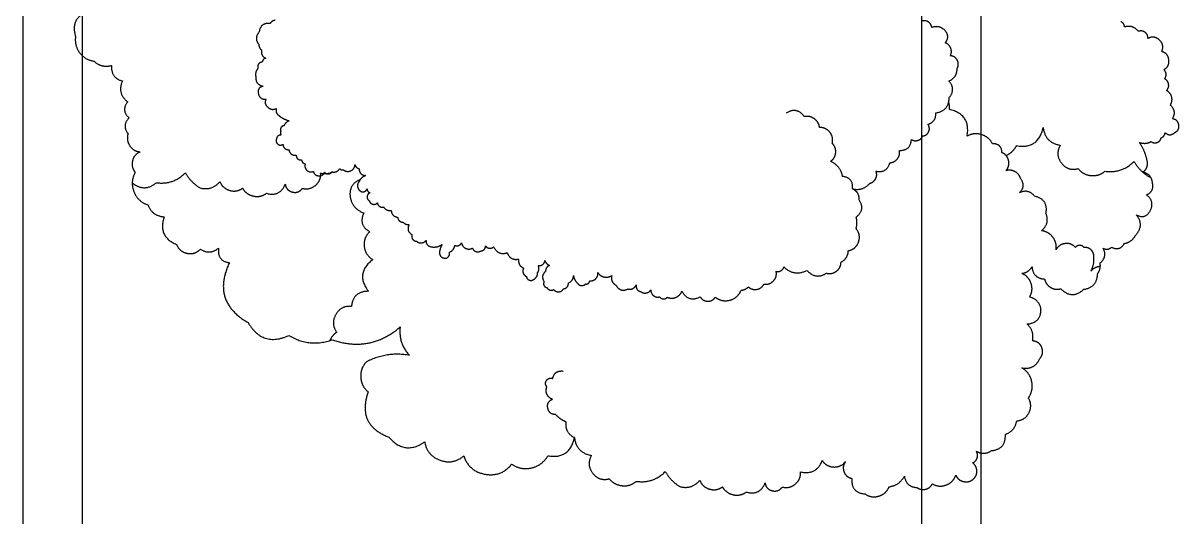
# Model space of a CAD drawing. Header units: metres. Extents: x -17 to 580, y -130 to 19.
# Drawn here: x 81.775 to 85.673, y -102.895 to -101.228 of the extents above; entities that cross this region are included whole.
import ezdxf

# ---------------------------------------------------------------- set-up
doc = ezdxf.new("R2010")
doc.units = ezdxf.units.M
doc.linetypes.add('Style Grey Lines_2', pattern=[0])
for name, color, linetype, true_color in [('Annotations', 7, 'Continuous', 0x7a8bf7), ('Furniture', 7, 'Continuous', 0x7a8bf7), ('Imported blocks', 7, 'Continuous', 0x7a8bf7), ('Walls', 7, 'Continuous', 0xc7c7c7)]:
    doc.layers.add(name, color=color, linetype=linetype, true_color=true_color)

# ---------------------------------------------------------------- blocks, each defined once
blk = doc.blocks.new('Birch tree M')
at = {"layer": 'Imported blocks'}
for points in [[(2.5915, 4.6607), (2.562, 4.6674), (2.5404, 4.6462)], [(2.7056, 4.64), (2.6582, 4.7038), (2.5915, 4.6607)], [(2.7795, 4.666), (2.7345, 4.6759), (2.7056, 4.64)], [(2.8519, 4.6813), (2.8121, 4.6907), (2.7795, 4.666)], [(2.8822, 4.6676), (2.8255, 4.6498), (2.8312, 4.5907)], [(2.9098, 4.6351), (2.8917, 4.6718), (2.8519, 4.6813)], [(2.4188, 4.533), (2.3364, 4.6743), (2.1889, 4.6034)], [(2.5404, 4.6462), (2.5188, 4.625), (2.5249, 4.5954)], [(2.952, 4.619), (2.9349, 4.6377), (2.9098, 4.6351)], [(2.9641, 4.5755), (2.9691, 4.6003), (2.952, 4.619)], [(2.1889, 4.6034), (2.0782, 4.6114), (2.0592, 4.5021)], [(2.5249, 4.5954), (2.4849, 4.5785), (2.4888, 4.5353)], [(2.8312, 4.5907), (2.7873, 4.5419), (2.7994, 4.4773)], [(3.0063, 4.5949), (2.9805, 4.5953), (2.9641, 4.5755)], [(3.0478, 4.5742), (3.032, 4.5946), (3.0063, 4.5949)], [(3.0957, 4.5361), (3.0891, 4.577), (3.0478, 4.5742)], [(2.4888, 4.5353), (2.4527, 4.5687), (2.4188, 4.533)], [(3.1497, 4.5065), (3.1373, 4.5478), (3.0957, 4.5361)], [(3.4101, 4.5521), (3.3752, 4.5506), (3.3518, 4.5247)], [(3.4703, 4.5296), (3.4449, 4.5535), (3.4101, 4.5521)], [(3.5239, 4.4423), (3.5365, 4.5101), (3.4703, 4.5296)], [(2.0592, 4.5021), (1.975, 4.4634), (1.9517, 4.3738)], [(3.2276, 4.478), (3.1995, 4.5221), (3.1497, 4.5065)], [(3.3003, 4.478), (3.2639, 4.5086), (3.2276, 4.478)], [(3.3518, 4.5247), (3.3129, 4.5159), (3.3003, 4.478)], [(2.7202, 4.4637), (2.6844, 4.4327), (2.6967, 4.387)], [(2.7994, 4.4773), (2.758, 4.4808), (2.7202, 4.4637)], [(1.5188, 4.4049), (1.4267, 4.3949), (1.4274, 4.3022)], [(1.7084, 4.3729), (1.6293, 4.4816), (1.5188, 4.4049)], [(1.7709, 4.3649), (1.7414, 4.3826), (1.7084, 4.3729)], [(1.8074, 4.3135), (1.8005, 4.3472), (1.7709, 4.3649)], [(1.9517, 4.3738), (1.8282, 4.2829), (1.8451, 4.1305)], [(1.9659, 4.3434), (1.9659, 4.3649), (1.9543, 4.383)], [(2.6478, 4.3751), (2.6263, 4.3574), (2.6268, 4.3295)], [(2.6967, 4.387), (2.6694, 4.3928), (2.6478, 4.3751)], [(1.4274, 4.3022), (1.3789, 4.3242), (1.3357, 4.293)], [(1.7348, 4.1626), (1.7964, 4.2259), (1.8074, 4.3135)], [(2.0237, 4.308), (2.0062, 4.3442), (1.9659, 4.3434)], [(2.0159, 4.2407), (2.0413, 4.2718), (2.0237, 4.308)], [(2.5784, 4.3121), (2.558, 4.2926), (2.5587, 4.2645)], [(2.6268, 4.3295), (2.5987, 4.3315), (2.5784, 4.3121)], [(1.3357, 4.293), (1.2925, 4.2618), (1.2982, 4.2088)], [(2.5587, 4.2645), (2.5174, 4.2302), (2.5469, 4.1853)], [(2.0272, 4.1542), (2.0601, 4.2025), (2.0159, 4.2407)], [(1.1934, 4.1804), (1.1495, 4.1352), (1.1681, 4.0749)], [(1.2982, 4.2088), (1.2374, 4.2257), (1.1934, 4.1804)], [(2.5066, 4.1797), (2.4883, 4.1632), (2.4968, 4.1402)], [(2.5469, 4.1853), (2.5249, 4.1962), (2.5066, 4.1797)], [(1.8451, 4.1305), (1.7975, 4.1726), (1.7348, 4.1626)], [(2.1182, 4.0714), (2.1137, 4.1578), (2.0272, 4.1542)], [(2.4968, 4.1402), (2.4753, 4.1211), (2.478, 4.0925)], [(2.478, 4.0925), (2.4807, 4.0638), (2.5055, 4.0492)], [(2.5447, 4.0867), (2.5299, 4.0836), (2.5268, 4.0687)], [(2.5682, 4.0774), (2.5595, 4.0898), (2.5447, 4.0867)], [(2.589, 4.0809), (2.5773, 4.0872), (2.5682, 4.0774)], [(2.6006, 4.0909), (2.5922, 4.0889), (2.589, 4.0809)], [(2.6154, 4.0873), (2.6089, 4.093), (2.6006, 4.0909)], [(2.6291, 4.1005), (2.6193, 4.097), (2.6154, 4.0873)], [(2.6481, 4.0987), (2.639, 4.1039), (2.6291, 4.1005)], [(2.6789, 4.1065), (2.6601, 4.116), (2.6481, 4.0987)], [(2.6915, 4.1222), (2.6793, 4.1191), (2.6789, 4.1065)], [(2.7101, 4.1144), (2.7038, 4.1252), (2.6915, 4.1222)], [(2.7121, 4.0923), (2.7206, 4.1042), (2.7101, 4.1144)], [(2.7245, 4.0845), (2.7208, 4.0923), (2.7121, 4.0923)], [(2.7359, 4.0764), (2.7324, 4.0836), (2.7245, 4.0845)], [(1.1681, 4.0749), (1.1286, 4.0593), (1.1132, 4.0197)], [(2.1784, 4.07), (2.1487, 4.0859), (2.1182, 4.0714)], [(2.2131, 4.0206), (2.2082, 4.0541), (2.1784, 4.07)], [(2.5055, 4.0492), (2.4876, 4.0327), (2.4832, 4.0088)], [(2.5012, 4.0612), (2.4911, 4.0485), (2.4997, 4.0346)], [(2.5268, 4.0687), (2.5114, 4.074), (2.5012, 4.0612)], [(2.7353, 4.0625), (2.7394, 4.0693), (2.7359, 4.0764)], [(2.7396, 4.036), (2.7431, 4.0502), (2.7353, 4.0625)], [(2.7824, 4.0578), (2.7588, 4.0512), (2.7396, 4.036)], [(2.8066, 4.0497), (2.7969, 4.0609), (2.7824, 4.0578)], [(2.8303, 4.0738), (2.81, 4.0701), (2.8066, 4.0497)], [(2.8581, 4.0622), (2.8489, 4.0793), (2.8303, 4.0738)], [(2.8939, 4.0738), (2.8711, 4.0832), (2.8581, 4.0622)], [(2.9057, 4.0429), (2.915, 4.0642), (2.8939, 4.0738)], [(2.9521, 4.0455), (2.9278, 4.0643), (2.9057, 4.0429)], [(2.9737, 4.0211), (2.969, 4.0386), (2.9521, 4.0455)], [(1.1132, 4.0197), (1.0977, 3.9802), (1.1162, 3.9419)], [(2.2854, 3.9987), (2.2595, 4.0434), (2.2131, 4.0206)], [(2.3731, 4.0032), (2.3278, 4.0287), (2.2854, 3.9987)], [(2.3988, 3.938), (2.4093, 3.9798), (2.3731, 4.0032)], [(2.4856, 4.0113), (2.4711, 3.9976), (2.4781, 3.9788)], [(2.4864, 4.0267), (2.4818, 4.0192), (2.4856, 4.0113)], [(2.4997, 4.0346), (2.4909, 4.0342), (2.4864, 4.0267)], [(2.9848, 3.9932), (2.9928, 4.0125), (2.9737, 4.0211)], [(2.294, 3.9515), (2.2858, 3.9443), (2.2885, 3.9337)], [(2.3123, 3.9549), (2.3021, 3.9588), (2.294, 3.9515)], [(2.3304, 3.9525), (2.3221, 3.9594), (2.3123, 3.9549)], [(2.3359, 3.9351), (2.3387, 3.9455), (2.3304, 3.9525)], [(2.3528, 3.9526), (2.3493, 3.9438), (2.355, 3.9363)], [(2.3657, 3.9628), (2.3564, 3.9614), (2.3528, 3.9526)], [(2.3841, 3.9606), (2.3754, 3.9657), (2.3657, 3.9628)], [(2.3952, 3.9458), (2.3929, 3.9556), (2.3841, 3.9606)], [(2.4668, 3.9696), (2.4508, 3.965), (2.4478, 3.9486)], [(2.4781, 3.9788), (2.4697, 3.9776), (2.4668, 3.9696)], [(2.9889, 3.9739), (2.9932, 3.9849), (2.9848, 3.9932)], [(3.0231, 3.9697), (3.0077, 3.9856), (2.9889, 3.9739)], [(3.0485, 3.9661), (3.0366, 3.9732), (3.0231, 3.9697)], [(3.0866, 3.9378), (3.0793, 3.9678), (3.0485, 3.9661)], [(1.1162, 3.9419), (1.0571, 3.8802), (1.1162, 3.8184)], [(2.2156, 3.9106), (2.2054, 3.9089), (2.1994, 3.9005)], [(2.2341, 3.9061), (2.2258, 3.9122), (2.2156, 3.9106)], [(2.2616, 3.923), (2.2424, 3.9234), (2.2341, 3.9061)], [(2.2726, 3.9346), (2.2645, 3.9313), (2.2616, 3.923)], [(2.2885, 3.9337), (2.2807, 3.9378), (2.2726, 3.9346)], [(2.355, 3.9363), (2.3451, 3.9421), (2.3359, 3.9351)], [(2.3999, 3.9109), (2.4048, 3.9293), (2.3952, 3.9458)], [(2.4361, 3.9177), (2.4148, 3.9312), (2.3999, 3.9109)], [(2.4011, 3.9124), (2.4007, 3.9124), (2.4003, 3.9124)], [(2.4579, 3.922), (2.4458, 3.926), (2.4361, 3.9177)], [(2.4478, 3.9486), (2.4447, 3.9322), (2.4579, 3.922)], [(3.0897, 3.885), (3.1138, 3.9129), (3.0866, 3.9378)], [(2.0637, 3.8608), (2.0486, 3.8721), (2.034, 3.8601)], [(2.0659, 3.8808), (2.0605, 3.8713), (2.0637, 3.8608)], [(2.0818, 3.8931), (2.0712, 3.8904), (2.0659, 3.8808)], [(2.0971, 3.9008), (2.0875, 3.9008), (2.0818, 3.8931)], [(2.1124, 3.893), (2.1067, 3.9007), (2.0971, 3.9008)], [(2.1505, 3.88), (2.1375, 3.9042), (2.1124, 3.893)], [(2.1696, 3.8934), (2.1563, 3.8921), (2.1505, 3.88)], [(2.1994, 3.9005), (2.1817, 3.9088), (2.1696, 3.8934)], [(3.089, 3.8613), (3.0946, 3.873), (3.0897, 3.885)], [(0.9647, 3.8374), (0.9239, 3.8355), (0.9102, 3.797)], [(1.0228, 3.8024), (1.0055, 3.8394), (0.9647, 3.8374)], [(1.1162, 3.8184), (1.0635, 3.8452), (1.0228, 3.8024)], [(1.1162, 3.8184), (1.1527, 3.8383), (1.1835, 3.8104)], [(1.1835, 3.8104), (1.2049, 3.824), (1.23, 3.8276)], [(1.23, 3.8276), (1.244, 3.8485), (1.2673, 3.8388)], [(1.2673, 3.8388), (1.2906, 3.8291), (1.2855, 3.8043)], [(1.9649, 3.8381), (1.9613, 3.8305), (1.9645, 3.8227)], [(1.9645, 3.8227), (1.9678, 3.815), (1.9757, 3.8122)], [(1.9972, 3.8437), (1.9783, 3.8567), (1.9649, 3.8381)], [(2.0156, 3.8182), (2.0096, 3.8333), (1.9972, 3.8437)], [(2.034, 3.8601), (2.0155, 3.8432), (2.0156, 3.8182)], [(0.9102, 3.797), (0.8798, 3.7945), (0.8601, 3.771)], [(1.2855, 3.8043), (1.2979, 3.8141), (1.3133, 3.8113)], [(1.3133, 3.8113), (1.3288, 3.8086), (1.3371, 3.7953)], [(1.3371, 3.7953), (1.3523, 3.797), (1.3579, 3.7828)], [(1.3579, 3.7828), (1.3635, 3.7685), (1.3512, 3.7594)], [(1.9757, 3.8122), (1.9713, 3.7937), (1.9854, 3.781)], [(1.9854, 3.781), (1.9713, 3.7699), (1.9789, 3.7536)], [(0.8601, 3.771), (0.8405, 3.7475), (0.8435, 3.7171)], [(1.3512, 3.7594), (1.3733, 3.7346), (1.3517, 3.7094)], [(1.9388, 3.7307), (1.9286, 3.7331), (1.9203, 3.7268)], [(1.9528, 3.7528), (1.9399, 3.7454), (1.9388, 3.7307)], [(1.9789, 3.7536), (1.9656, 3.7601), (1.9528, 3.7528)], [(0.8435, 3.7171), (0.7996, 3.6683), (0.8116, 3.6037)], [(1.9178, 3.6843), (1.9082, 3.6846), (1.9018, 3.6774)], [(1.9115, 3.7101), (1.903, 3.6943), (1.9178, 3.6843)], [(1.9203, 3.7268), (1.9119, 3.7205), (1.9115, 3.7101)], [(1.8969, 3.6605), (1.8594, 3.6666), (1.8486, 3.6302)], [(1.9018, 3.6774), (1.8954, 3.6701), (1.8969, 3.6605)], [(0.8116, 3.6037), (0.7703, 3.6072), (0.7324, 3.5901)], [(1.7065, 3.6055), (1.7044, 3.5874), (1.7194, 3.577)], [(1.7149, 3.6203), (1.7067, 3.6152), (1.7065, 3.6055)], [(1.7319, 3.621), (1.7232, 3.6253), (1.7149, 3.6203)], [(1.7503, 3.6236), (1.7405, 3.6263), (1.7319, 3.621)], [(1.7646, 3.6117), (1.7601, 3.6208), (1.7503, 3.6236)], [(1.8035, 3.6077), (1.7856, 3.6248), (1.7646, 3.6117)], [(1.8486, 3.6302), (1.8165, 3.638), (1.8035, 3.6077)], [(0.7324, 3.5901), (0.6967, 3.5591), (0.7089, 3.5134)], [(1.6128, 3.5513), (1.6068, 3.5407), (1.6121, 3.5297)], [(1.6309, 3.5629), (1.6188, 3.5618), (1.6128, 3.5513)], [(1.6378, 3.5761), (1.6314, 3.5711), (1.6309, 3.5629)], [(1.6523, 3.5799), (1.6442, 3.5812), (1.6378, 3.5761)], [(1.6654, 3.5846), (1.6576, 3.5858), (1.6523, 3.5799)], [(1.6766, 3.5762), (1.6733, 3.5835), (1.6654, 3.5846)], [(1.7063, 3.549), (1.7033, 3.5755), (1.6766, 3.5762)], [(1.7194, 3.577), (1.7255, 3.5628), (1.7406, 3.5595)], [(1.7406, 3.5595), (1.7337, 3.5529), (1.7342, 3.5433)], [(0.7089, 3.5134), (0.6816, 3.5192), (0.6601, 3.5015)], [(1.6121, 3.5297), (1.6043, 3.5122), (1.6203, 3.5017)], [(1.7165, 3.5238), (1.7204, 3.54), (1.7063, 3.549)], [(1.7423, 3.5279), (1.7285, 3.5314), (1.7165, 3.5238)], [(1.7342, 3.5433), (1.7347, 3.5338), (1.7423, 3.5279)], [(0.6601, 3.5015), (0.6386, 3.4837), (0.639, 3.4558)], [(1.5836, 3.466), (1.5778, 3.4587), (1.5799, 3.4496)], [(1.5986, 3.4735), (1.5893, 3.4734), (1.5836, 3.466)], [(1.6326, 3.4696), (1.6163, 3.4774), (1.5986, 3.4735)], [(1.6203, 3.5017), (1.6158, 3.4816), (1.6326, 3.4696)], [(0.5906, 3.4384), (0.5703, 3.419), (0.571, 3.3909)], [(0.639, 3.4558), (0.611, 3.4578), (0.5906, 3.4384)], [(1.581, 3.4296), (1.5714, 3.4192), (1.5744, 3.4054)], [(1.5799, 3.4496), (1.5752, 3.4455), (1.5755, 3.4393)], [(1.5755, 3.4393), (1.5758, 3.4331), (1.581, 3.4296)], [(0.571, 3.3909), (0.5297, 3.3565), (0.5592, 3.3117)], [(1.5621, 3.376), (1.5502, 3.365), (1.5496, 3.3488)], [(1.5903, 3.386), (1.5741, 3.3869), (1.5621, 3.376)], [(1.5744, 3.4054), (1.5773, 3.3916), (1.5903, 3.386)], [(1.5089, 3.3557), (1.4766, 3.3586), (1.4722, 3.3264)], [(1.5496, 3.3488), (1.5318, 3.3671), (1.5089, 3.3557)], [(0.5188, 3.3061), (0.5006, 3.2896), (0.5091, 3.2665)], [(0.5592, 3.3117), (0.5371, 3.3226), (0.5188, 3.3061)], [(1.4342, 3.2905), (1.4239, 3.2864), (1.4195, 3.2762)], [(1.4672, 3.291), (1.4505, 3.3052), (1.4342, 3.2905)], [(1.4722, 3.3264), (1.4557, 3.3107), (1.4672, 3.291)], [(0.5091, 3.2665), (0.4875, 3.2475), (0.4903, 3.2188)], [(1.3785, 3.243), (1.358, 3.24), (1.3602, 3.2194)], [(1.3957, 3.2597), (1.3829, 3.2557), (1.3785, 3.243)], [(1.4193, 3.2556), (1.4085, 3.2636), (1.3957, 3.2597)], [(1.4195, 3.2762), (1.4151, 3.2659), (1.4193, 3.2556)], [(0.4903, 3.2188), (0.493, 3.1902), (0.5178, 3.1756)], [(1.3602, 3.2194), (1.3451, 3.2098), (1.3415, 3.1923)], [(0.5178, 3.1756), (0.4725, 3.1338), (0.506, 3.0821)], [(1.348, 3.16), (1.2974, 3.1645), (1.2905, 3.1142)], [(1.3415, 3.1923), (1.3379, 3.1748), (1.348, 3.16)], [(1.2905, 3.1142), (1.2716, 3.1153), (1.2605, 3.0999)], [(0.506, 3.0821), (0.478, 3.0825), (0.4613, 3.0601)], [(1.2566, 3.067), (1.2262, 3.0574), (1.2156, 3.0273)], [(1.2605, 3.0999), (1.2495, 3.0846), (1.2566, 3.067)], [(0.3076, 3.0191), (0.2801, 3.0084), (0.2711, 2.9802)], [(0.3854, 3.0271), (0.3425, 3.0616), (0.3076, 3.0191)], [(0.4235, 3.0376), (0.4015, 3.0429), (0.3854, 3.0271)], [(0.4528, 3.011), (0.4455, 3.0324), (0.4235, 3.0376)], [(0.4613, 3.0601), (0.4446, 3.0377), (0.4528, 3.011)], [(1.2156, 3.0273), (1.2049, 2.9971), (1.2227, 2.9706)], [(0.2711, 2.9802), (0.2621, 2.9521), (0.2784, 2.9274)], [(1.2177, 2.9399), (1.1993, 2.9357), (1.1915, 2.9186)], [(1.2227, 2.9706), (1.2146, 2.9561), (1.2177, 2.9399)], [(0.2784, 2.9274), (0.2606, 2.8914), (0.279, 2.8557)], [(1.1915, 2.9186), (1.1836, 2.9014), (1.1926, 2.8848)], [(0.279, 2.8557), (0.2413, 2.8735), (0.2156, 2.8406)], [(1.1926, 2.8848), (1.1778, 2.8689), (1.1823, 2.8477)], [(1.1823, 2.8477), (1.1868, 2.8265), (1.2068, 2.818)], [(0.1916, 2.8171), (0.185, 2.7999), (0.1939, 2.7837)], [(0.2156, 2.8406), (0.1982, 2.8344), (0.1916, 2.8171)], [(1.1984, 2.8011), (1.1977, 2.7909), (1.2045, 2.7832)], [(1.2068, 2.818), (1.199, 2.8113), (1.1984, 2.8011)], [(0.1939, 2.7837), (0.1673, 2.771), (0.1603, 2.7424)], [(1.2038, 2.7841), (1.1504, 2.7725), (1.1432, 2.7183)], [(1.2045, 2.7832), (1.2042, 2.7837), (1.2038, 2.7841)], [(0.1603, 2.7424), (0.1533, 2.7139), (0.1709, 2.6903)], [(1.1432, 2.7183), (1.0939, 2.712), (1.0916, 2.6623)], [(0.1323, 2.6786), (0.1162, 2.6624), (0.1209, 2.64)], [(0.1709, 2.6903), (0.1484, 2.6948), (0.1323, 2.6786)], [(0.1209, 2.64), (0.1248, 2.6223), (0.1406, 2.6134)], [(1.0916, 2.6623), (1.0753, 2.648), (1.0765, 2.6264)], [(1.0765, 2.6264), (1.0777, 2.6048), (1.0955, 2.5924)], [(0.1406, 2.6134), (0.1564, 2.6045), (0.1735, 2.6104)], [(0.1735, 2.6104), (0.1705, 2.5965), (0.1793, 2.5853)], [(0.1793, 2.5853), (0.1882, 2.5741), (0.2024, 2.5739)], [(1.0955, 2.5924), (1.0919, 2.5626), (1.1159, 2.5445)], [(0.2024, 2.5739), (0.1714, 2.5585), (0.1709, 2.5239)], [(1.1159, 2.5445), (1.1039, 2.5171), (1.1217, 2.493)], [(0.1709, 2.5239), (0.1445, 2.474), (0.1929, 2.445)], [(1.1217, 2.493), (1.1394, 2.4689), (1.1692, 2.4721)], [(0.1929, 2.445), (0.1824, 2.407), (0.211, 2.3799)], [(1.1692, 2.4721), (1.1839, 2.4542), (1.2058, 2.4466)], [(1.2058, 2.4466), (1.2072, 2.4006), (1.2532, 2.4001)], [(1.6367, 2.3933), (1.6852, 2.3951), (1.687, 2.4436)], [(1.2532, 2.4001), (1.2771, 2.3817), (1.3029, 2.3972)], [(1.3029, 2.3972), (1.2732, 2.3688), (1.283, 2.3289)], [(1.3029, 2.3972), (1.3357, 2.3693), (1.364, 2.4018)], [(1.364, 2.4018), (1.4026, 2.3846), (1.4381, 2.4075)], [(1.4381, 2.4075), (1.4374, 2.3861), (1.4538, 2.3723)], [(0.211, 2.3799), (0.1949, 2.3518), (0.2104, 2.3233)], [(1.4538, 2.3723), (1.4703, 2.3585), (1.4913, 2.3629)], [(1.4913, 2.3629), (1.5073, 2.3445), (1.5317, 2.3462)], [(1.5317, 2.3462), (1.556, 2.348), (1.5692, 2.3686)], [(1.5692, 2.3686), (1.5882, 2.3588), (1.6083, 2.3662)], [(1.6083, 2.3662), (1.6284, 2.3735), (1.6367, 2.3933)], [(0.2104, 2.3233), (0.2259, 2.2948), (0.2583, 2.2931)], [(1.283, 2.3289), (1.2777, 2.3142), (1.2856, 2.3007)], [(0.2583, 2.2931), (0.2706, 2.2601), (0.3032, 2.2467)], [(1.2856, 2.3007), (1.2934, 2.2872), (1.3087, 2.2844)], [(1.3087, 2.2844), (1.2772, 2.255), (1.3051, 2.2222)], [(0.3032, 2.2467), (0.3359, 2.2334), (0.3678, 2.2483)], [(0.3678, 2.2483), (0.3329, 2.2129), (0.3592, 2.1707)], [(1.3051, 2.2222), (1.2958, 2.2067), (1.3012, 2.1896)], [(1.3012, 2.1896), (1.3066, 2.1724), (1.323, 2.165)], [(0.3592, 2.1707), (0.3654, 2.1462), (0.3901, 2.1411)], [(0.3901, 2.1411), (0.4148, 2.1359), (0.4303, 2.1559)], [(0.4303, 2.1559), (0.4578, 2.1281), (0.496, 2.1369)], [(0.496, 2.1369), (0.4679, 2.0884), (0.5157, 2.0593)], [(1.323, 2.165), (1.2987, 2.1299), (1.332, 2.1031)], [(1.332, 2.1031), (1.3192, 2.0978), (1.3151, 2.0846)], [(0.5157, 2.0593), (0.5493, 2.0459), (0.5759, 2.0705)], [(0.5759, 2.0705), (0.5878, 2.0441), (0.6156, 2.036)], [(0.6156, 2.036), (0.6435, 2.0279), (0.6677, 2.0438)], [(0.6677, 2.0438), (0.6562, 2.0205), (0.667, 1.9968)], [(1.3151, 2.0846), (1.311, 2.0714), (1.3186, 2.0598)], [(1.3186, 2.0598), (1.3108, 2.0455), (1.3193, 2.0317)], [(0.667, 1.9968), (0.628, 2.0192), (0.6006, 1.9837)], [(1.3193, 2.0317), (1.3278, 2.0178), (1.3441, 2.0183)], [(1.3441, 2.0183), (1.3345, 1.9859), (1.3634, 1.9686)], [(0.5348, 1.9531), (0.4741, 1.9424), (0.4829, 1.8814)], [(0.5609, 1.9829), (0.5413, 1.9738), (0.5348, 1.9531)], [(0.6006, 1.9837), (0.5806, 1.992), (0.5609, 1.9829)], [(1.3634, 1.9686), (1.3415, 1.9222), (1.3832, 1.8923)], [(1.196, 1.8709), (1.2192, 1.8897), (1.2219, 1.9195)], [(1.2219, 1.9195), (1.2826, 1.86), (1.3449, 1.9179)], [(1.3449, 1.9179), (1.356, 1.9076), (1.3708, 1.9042)], [(0.4829, 1.8814), (0.4605, 1.8348), (0.5023, 1.8045)], [(0.6687, 1.8417), (0.6795, 1.8628), (0.6686, 1.8838)], [(0.6686, 1.8838), (0.6886, 1.8654), (0.7157, 1.8669)], [(0.7157, 1.8669), (0.7428, 1.8683), (0.7607, 1.8887)], [(0.7607, 1.8887), (0.7644, 1.8461), (0.8061, 1.8368)], [(0.8847, 1.8358), (0.9226, 1.8386), (0.9287, 1.8762)], [(0.9287, 1.8762), (0.9352, 1.8401), (0.9719, 1.8419)], [(1.0062, 1.8449), (1.0227, 1.8536), (1.0282, 1.8714)], [(1.0282, 1.8714), (1.0336, 1.8495), (1.0544, 1.8411)], [(1.143, 1.8556), (1.1727, 1.852), (1.196, 1.8709)], [(1.3832, 1.8923), (1.3947, 1.8524), (1.436, 1.8574)], [(0.5197, 1.78), (0.5311, 1.799), (0.5253, 1.8203)], [(0.5253, 1.8203), (0.5382, 1.793), (0.5651, 1.7792)], [(0.6344, 1.8174), (0.6579, 1.8207), (0.6687, 1.8417)], [(0.8061, 1.8368), (0.8449, 1.7986), (0.8847, 1.8358)], [(0.9719, 1.8419), (0.9897, 1.8363), (1.0062, 1.8449)], [(1.0544, 1.8411), (1.0752, 1.8326), (1.0943, 1.8444)], [(1.0755, 1.838), (1.0718, 1.8093), (1.0844, 1.7831)], [(1.0943, 1.8444), (1.124, 1.8266), (1.143, 1.8556)], [(1.436, 1.8574), (1.4297, 1.8234), (1.4586, 1.8044)], [(0.5023, 1.8045), (0.5102, 1.7826), (0.5313, 1.7727)], [(0.5651, 1.7792), (0.5773, 1.7696), (0.5926, 1.773)], [(0.5926, 1.773), (0.6078, 1.7764), (0.6147, 1.7904)], [(0.6147, 1.7904), (0.6251, 1.7906), (0.6312, 1.799)], [(0.6312, 1.799), (0.6374, 1.8074), (0.6344, 1.8174)], [(1.0844, 1.7831), (1.0253, 1.7214), (1.0844, 1.6596)], [(1.4586, 1.8044), (1.4663, 1.7879), (1.4844, 1.7859)], [(1.4844, 1.7859), (1.5026, 1.784), (1.5135, 1.7986)], [(1.5135, 1.7986), (1.521, 1.7842), (1.5368, 1.7805)], [(1.5368, 1.7805), (1.5526, 1.7769), (1.5656, 1.7867)], [(1.5656, 1.7867), (1.5737, 1.7569), (1.6044, 1.7604)], [(1.6044, 1.7604), (1.635, 1.7657), (1.6432, 1.7957)], [(1.6432, 1.7957), (1.6721, 1.7848), (1.685, 1.8129)], [(0.5313, 1.7727), (0.5344, 1.7358), (0.5711, 1.7312)], [(0.5711, 1.7312), (0.5539, 1.7215), (0.5561, 1.7018)], [(0.5561, 1.7018), (0.5252, 1.6853), (0.5409, 1.6539)], [(0.5409, 1.6539), (0.5284, 1.6262), (0.5428, 1.5994)], [(0.933, 1.6786), (0.8922, 1.6767), (0.8785, 1.6382)], [(0.9911, 1.6436), (0.9738, 1.6806), (0.933, 1.6786)], [(1.0844, 1.6596), (1.0318, 1.6864), (0.9911, 1.6436)], [(0.5428, 1.5994), (0.5544, 1.5493), (0.6057, 1.5537)], [(0.8284, 1.6122), (0.8088, 1.5888), (0.8117, 1.5583)], [(0.8785, 1.6382), (0.848, 1.6357), (0.8284, 1.6122)], [(0.6057, 1.5537), (0.5711, 1.5359), (0.5882, 1.501)], [(0.8117, 1.5583), (0.7678, 1.5095), (0.7799, 1.4449)], [(0.5882, 1.501), (0.6079, 1.4647), (0.6469, 1.4782)], [(0.6469, 1.4782), (0.6407, 1.4463), (0.6706, 1.4337)], [(0.6706, 1.4337), (0.7008, 1.4169), (0.7267, 1.4398)], [(0.7007, 1.4313), (0.6986, 1.4295), (0.6967, 1.4276)], [(0.7799, 1.4449), (0.7385, 1.4484), (0.7007, 1.4313)], [(0.7267, 1.4398), (0.7275, 1.415), (0.7496, 1.4037)], [(0.7496, 1.4037), (0.7871, 1.3872), (0.8281, 1.3865)], [(0.8281, 1.3865), (0.8085, 1.3719), (0.8057, 1.3477)], [(0.8057, 1.3477), (0.7931, 1.3433), (0.79, 1.3303)], [(0.79, 1.3303), (0.7869, 1.3173), (0.7962, 1.3077)], [(0.7962, 1.3077), (0.7928, 1.2937), (0.8039, 1.2845)], [(0.7832, 1.2538), (0.7799, 1.233), (0.799, 1.224)], [(0.8039, 1.2845), (0.7804, 1.2781), (0.7832, 1.2538)], [(0.799, 1.224), (0.8181, 1.2151), (0.832, 1.231)], [(0.832, 1.231), (0.8462, 1.1987), (0.8801, 1.2083)], [(0.8801, 1.2083), (0.8864, 1.192), (0.9028, 1.186)], [(0.9028, 1.186), (0.9192, 1.18), (0.9345, 1.1885)], [(0.9345, 1.1885), (0.9369, 1.1743), (0.9499, 1.1681)], [(0.9499, 1.1681), (0.9629, 1.1619), (0.9754, 1.1688)], [(0.9754, 1.1688), (0.984, 1.1483), (1.0061, 1.1513)], [(1.1831, 1.1493), (1.2164, 1.1517), (1.2273, 1.1834)], [(1.2273, 1.1834), (1.2394, 1.1762), (1.2515, 1.1834)], [(1.0061, 1.1513), (1.0042, 1.1261), (1.0267, 1.1144)], [(1.0267, 1.1144), (1.0492, 1.1027), (1.0688, 1.1187)], [(1.0688, 1.1187), (1.0833, 1.0955), (1.1099, 1.1013)], [(1.1099, 1.1013), (1.1366, 1.1071), (1.1402, 1.1341)], [(1.1402, 1.1341), (1.1519, 1.1253), (1.1657, 1.1302)], [(1.1657, 1.1302), (1.1795, 1.1351), (1.1831, 1.1493)]]:
    blk.add_open_spline(points, degree=2, dxfattribs=at)

msp = doc.modelspace()

# ---------------------------------------------------------------- linework, layer by layer
at = {"layer": 'Annotations', "linetype": 'Style Grey Lines_2'}
for points in [[(81.7749104, -104.3796093), (81.7749104, -83.665192)], [(85.0055892, -83.665192), (85.0055892, -104.3796093)]]:
    msp.add_lwpolyline(points, dxfattribs=at)
at = {"layer": 'Furniture', "linetype": 'Style Grey Lines_2'}
for points in [[(81.9749104, -104.3796093), (81.9749104, -83.6653949), (81.9749104, -83.6652934), (81.9749103, -83.6653949), (81.9749103, -83.6653949)], [(84.8055893, -83.6653949), (84.8055892, -83.665192), (84.8055892, -83.6652985), (84.8055892, -83.6653949), (84.8055892, -104.3796093)]]:
    msp.add_lwpolyline(points, dxfattribs=at)

# ---------------------------------------------------------------- block references
at = {"layer": 'Walls', "xscale": 0.878296327997022, "yscale": 0.878296327997022, "rotation": 124.3537260569615}
msp.add_blockref('Birch tree M', (86.9562541, -101.5439142), dxfattribs=at)

doc.saveas('drawing.dxf')
